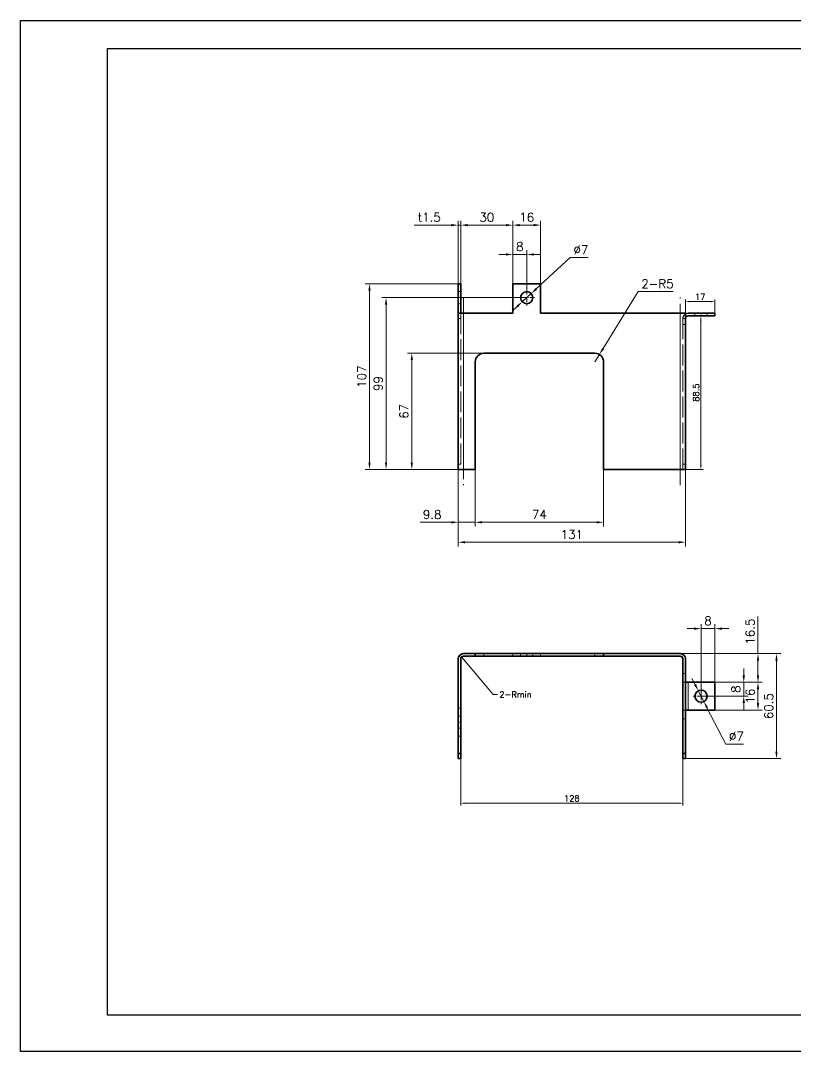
# Model space of a CAD drawing. Extents: x 337 to 133961, y -16604 to 10647.
# Drawn here: x 58931 to 59377, y 3892 to 4486 of the extents above; entities that cross this region are included whole.
import ezdxf
from ezdxf.enums import TextEntityAlignment as Align

# ---------------------------------------------------------------- set-up
doc = ezdxf.new("R2010")
doc.units = 0
for name, pattern in [('CENTER2', [28.575, 19.05, -3.175, 3.175, -3.175]), ('DASHDOT', [18.5, 12, -3, 0.5, -3]), ('DASHED', [15, 12, -3]), ('HIDDEN2', [4.7625, 3.175, -1.5875])]:
    doc.linetypes.add(name, pattern=pattern)
doc.layers.get('0').update_dxf_attribs({"linetype": 'CONTINUOUS'})
doc.layers.get('Defpoints').update_dxf_attribs({"linetype": 'CONTINUOUS'})
doc.layers.add('A3', color=7, linetype='CONTINUOUS')
for name, color, linetype, lineweight in [('DIM', 71, 'CONTINUOUS', 13), ('中心线', 2, 'CENTER2', 13), ('虚线', 1, 'HIDDEN2', 13)]:
    doc.layers.add(name, color=color, linetype=linetype, lineweight=lineweight)
doc.styles.add('CH-1', font='FSGB2312.ttf', dxfattribs={"height": 3})
doc.styles.get("Standard").update_dxf_attribs({"font": 'txt.shx', "bigfont": 'bigfont.shx'})
doc.dimstyles.new('副本1', dxfattribs={"dimtxt": 3.5, "dimasz": 2.5, "dimexe": 1.25, "dimexo": 0, "dimgap": 1, "dimtad": 1, "dimdsep": 46, "dimtxsty": 'Standard', "dimcen": 0, "dimclrd": 3, "dimclre": 3, "dimclrt": 1, "dimadec": 1, "dimazin": 2, "dimtfac": 1, "dimtmove": 0, "dimatfit": 3, "dimfxl": 0, "dimtolj": 1, "dimlwd": -1, "dimlwe": -1, "dimarcsym": 0})
doc.dimstyles.new('副本2$0', dxfattribs={"dimscale": 2, "dimtxt": 2.5, "dimasz": 2, "dimexe": 1.25, "dimexo": 0, "dimgap": 1, "dimtad": 1, "dimdsep": 46, "dimtxsty": 'Standard', "dimcen": 0, "dimclrd": 3, "dimclre": 3, "dimclrt": 1, "dimadec": 1, "dimazin": 2, "dimtfac": 1, "dimtmove": 0, "dimatfit": 3, "dimfxl": 0, "dimtolj": 1, "dimlwd": -1, "dimlwe": -1, "dimarcsym": 0})
doc.dimstyles.new('副本2$3', dxfattribs={"dimscale": 2, "dimtxt": 2.5, "dimasz": 2, "dimexe": 1.25, "dimexo": 0, "dimgap": 1, "dimtad": 1, "dimtoh": 1, "dimdsep": 46, "dimtxsty": 'Standard', "dimcen": 0, "dimclrd": 3, "dimclre": 3, "dimclrt": 1, "dimadec": 1, "dimazin": 2, "dimtfac": 1, "dimtmove": 0, "dimatfit": 3, "dimfxl": 0, "dimtolj": 1, "dimlwd": -1, "dimlwe": -1, "dimarcsym": 0})
doc.dimstyles.new('副本2$4', dxfattribs={"dimscale": 2, "dimtxt": 2.5, "dimasz": 2, "dimexe": 1.25, "dimexo": 0, "dimgap": 1, "dimtad": 1, "dimtoh": 1, "dimdsep": 46, "dimtxsty": 'Standard', "dimcen": 0, "dimclrd": 3, "dimclre": 3, "dimclrt": 1, "dimadec": 1, "dimazin": 2, "dimtfac": 1, "dimtmove": 0, "dimatfit": 3, "dimfxl": 0, "dimtolj": 1, "dimlwd": -1, "dimlwe": -1, "dimarcsym": 0})

# ---------------------------------------------------------------- blocks, each defined once
blk = doc.blocks.new('A$C2CD672AE')
for p, q in [((-218.5, -289), (-218.5, 8)), ((-218.5, 8), (201.5, 8)), ((201.5, 8), (201.5, -289)), ((-193.5, 0), (193.5, 0)), ((-193.5, -278.55), (-193.5, 0)), ((16.5, -16.21), (16.5, 0)), ((21.57, 0), (21.57, -16.21)), ((69.95, 0), (181.5, 0)), ((69.95, 0), (181.5, 0)), ((69.95, 0), (181.5, 0)), ((69.95, 0), (181.5, 0)), ((193.5, 0), (193.5, -278.55)), ((101.05, 0), (101.05, -16.21)), ((101.05, 0), (101.05, -16.21)), ((101.05, 0), (101.05, -16.21)), ((101.05, 0), (101.05, -16.21)), ((101.05, 0), (101.05, -16.21)), ((116.05, 0), (116.05, -16.21)), ((116.05, 0), (116.05, -16.21)), ((116.05, 0), (116.05, -16.21)), ((116.05, 0), (116.05, -16.21)), ((116.05, 0), (116.05, -16.21)), ((128.05, 0), (128.05, -16.21)), ((128.05, 0), (128.05, -16.21)), ((128.05, 0), (128.05, -16.21)), ((128.05, 0), (128.05, -16.21)), ((128.05, 0), (128.05, -16.21)), ((140.05, -16.21), (140.05, 0)), ((16.5, -11.14), (19.04, -6.07)), ((16.5, -6.07), (128.05, -6.07)), ((16.5, -6.07), (128.05, -6.07)), ((16.5, -6.07), (128.05, -6.07)), ((16.5, -6.07), (128.05, -6.07)), ((19.04, -6.07), (21.57, -11.14)), ((128.05, -6.07), (140.05, -6.07)), ((128.05, -6.07), (140.05, -6.07)), ((128.05, -6.07), (140.05, -6.07)), ((128.05, -6.07), (193.5, -6.07)), ((16.5, -16.21), (19.04, -11.14)), ((16.5, -11.14), (128.05, -11.14)), ((16.5, -11.14), (128.05, -11.14)), ((16.5, -11.14), (128.05, -11.14)), ((16.5, -11.14), (128.05, -11.14)), ((19.04, -11.14), (21.57, -16.21)), ((16.5, -16.21), (140.05, -16.21)), ((140.05, -16.21), (16.5, -16.21)), ((16.5, -16.21), (140.05, -16.21)), ((16.5, -16.21), (193.5, -16.21)), ((193.5, -278.55), (-193.5, -278.55)), ((201.5, -289), (-218.5, -289))]:
    blk.add_line(p, q)
at = {"style": 'CH-1'}
for s, p in [('符号', (19.12, -1.91)), ('设 变 内 容', (62.89, -1.91)), ('日 期', (108.22, -2.16)), ('变更者', (122.43, -2.16)), ('锐角除去', (134.43, -1.63)), ('表面处理', (166.75, -1.61)), ('NO.', (19.39, -4.62)), ('REVISION', (63.16, -4.62)), ('DATE', (108.64, -4.87)), ('REVR', (122.85, -4.87)), ('C0.5', (134.43, -11.03))]:
    blk.add_text(s, height=1.775, dxfattribs=at).set_placement(p, align=Align.MIDDLE)
at = {"style": 'CH-1', "width": 0.7}
for s, p in [('ACUTE ANGLE', (134.43, -4.69)), ('SURFACE TREATMENT', (166.75, -4.68))]:
    blk.add_text(s, height=1.7746, dxfattribs=at).set_placement(p, align=Align.MIDDLE)
blk = doc.blocks.new('*D245')
at = {"layer": 'Defpoints', "color": 0, "transparency": 16777216}
for p in [(59131.95, 4333.85), (59183.08, 4333.85), (59183.08, 4226.85)]:
    blk.add_point(p, dxfattribs=at)
at = {"layer": 'DIM', "color": 3, "transparency": 16777216}
for p, q in [((59183.08, 4333.85), (59129.45, 4333.85)), ((59131.95, 4230.85), (59131.95, 4329.85)), ((59183.08, 4226.85), (59129.45, 4226.85))]:
    blk.add_line(p, q, dxfattribs=at)
for points in [[(59131.28, 4329.85), (59132.62, 4329.85), (59131.95, 4333.85)], [(59131.28, 4230.85), (59132.62, 4230.85), (59131.95, 4226.85)]]:
    blk.add_solid(points, dxfattribs=at)
at = {"layer": 'DIM', "color": 1, "transparency": 16777216, "insert": (59127.45, 4280.35), "char_height": 5, "attachment_point": 5, "rotation": 90}
blk.add_mtext('\\A1;107', dxfattribs=at)
blk = doc.blocks.new('*D246')
at = {"layer": 'Defpoints', "color": 0, "transparency": 16777216}
for p in [(59183.08, 4226.85), (59314.08, 4226.85), (59314.08, 4184.9)]:
    blk.add_point(p, dxfattribs=at)
at = {"layer": 'DIM', "color": 3, "transparency": 16777216}
for p, q in [((59183.08, 4226.85), (59183.08, 4182.4)), ((59314.08, 4226.85), (59314.08, 4182.4)), ((59187.08, 4184.9), (59310.08, 4184.9))]:
    blk.add_line(p, q, dxfattribs=at)
for points in [[(59187.08, 4185.57), (59187.08, 4184.24), (59183.08, 4184.9)], [(59310.08, 4185.57), (59310.08, 4184.24), (59314.08, 4184.9)]]:
    blk.add_solid(points, dxfattribs=at)
at = {"layer": 'DIM', "color": 1, "transparency": 16777216, "insert": (59248.58, 4189.4), "char_height": 5, "attachment_point": 5}
blk.add_mtext('\\A1;131', dxfattribs=at)
blk = doc.blocks.new('*D247')
at = {"layer": 'Defpoints', "color": 0, "transparency": 16777216}
for p in [(59183.08, 4226.85), (59192.88, 4226.85), (59183.08, 4196.4)]:
    blk.add_point(p, dxfattribs=at)
at = {"layer": 'DIM', "color": 3, "transparency": 16777216}
for p, q in [((59183.08, 4226.85), (59183.08, 4193.9)), ((59192.88, 4226.85), (59192.88, 4193.9)), ((59179.08, 4196.4), (59161.08, 4196.4)), ((59192.88, 4196.4), (59183.08, 4196.4)), ((59196.88, 4196.4), (59200.88, 4196.4))]:
    blk.add_line(p, q, dxfattribs=at)
for points in [[(59179.08, 4197.07), (59179.08, 4195.74), (59183.08, 4196.4)], [(59196.88, 4197.07), (59196.88, 4195.74), (59192.88, 4196.4)]]:
    blk.add_solid(points, dxfattribs=at)
at = {"layer": 'DIM', "color": 1, "transparency": 16777216, "insert": (59168.08, 4200.9), "char_height": 5, "attachment_point": 5}
blk.add_mtext('\\A1;9.8', dxfattribs=at)
blk = doc.blocks.new('*D248')
at = {"layer": 'Defpoints', "color": 0, "transparency": 16777216}
for p in [(59192.88, 4226.85), (59266.88, 4226.85), (59266.88, 4196.4)]:
    blk.add_point(p, dxfattribs=at)
at = {"layer": 'DIM', "color": 3, "transparency": 16777216}
for p, q in [((59192.88, 4226.85), (59192.88, 4193.9)), ((59266.88, 4226.85), (59266.88, 4193.9)), ((59196.88, 4196.4), (59262.88, 4196.4))]:
    blk.add_line(p, q, dxfattribs=at)
for points in [[(59196.88, 4197.07), (59196.88, 4195.74), (59192.88, 4196.4)], [(59262.88, 4197.07), (59262.88, 4195.74), (59266.88, 4196.4)]]:
    blk.add_solid(points, dxfattribs=at)
at = {"layer": 'DIM', "color": 1, "transparency": 16777216, "insert": (59229.88, 4200.9), "char_height": 5, "attachment_point": 5}
blk.add_mtext('\\A1;74', dxfattribs=at)
blk = doc.blocks.new('*D249')
at = {"layer": 'Defpoints', "color": 0, "transparency": 16777216}
for p in [(59156.33, 4293.85), (59197.88, 4293.85), (59183.08, 4226.85)]:
    blk.add_point(p, dxfattribs=at)
at = {"layer": 'DIM', "color": 3, "transparency": 16777216}
for p, q in [((59197.88, 4293.85), (59153.83, 4293.85)), ((59156.33, 4230.85), (59156.33, 4289.85)), ((59183.08, 4226.85), (59153.83, 4226.85))]:
    blk.add_line(p, q, dxfattribs=at)
for points in [[(59155.67, 4289.85), (59157, 4289.85), (59156.33, 4293.85)], [(59155.67, 4230.85), (59157, 4230.85), (59156.33, 4226.85)]]:
    blk.add_solid(points, dxfattribs=at)
at = {"layer": 'DIM', "color": 1, "transparency": 16777216, "insert": (59151.83, 4260.35), "char_height": 5, "attachment_point": 5, "rotation": 90}
blk.add_mtext('\\A1;67', dxfattribs=at)
blk = doc.blocks.new('*D250')
at = {"layer": 'Defpoints', "color": 0, "transparency": 16777216}
for p in [(59261.88, 4288.85), (59264.49, 4293.11)]:
    blk.add_point(p, dxfattribs=at)
at = {"layer": 'DIM', "color": 3, "transparency": 16777216}
for p, q in [((59286.75, 4329.34), (59266.59, 4296.52)), ((59307.09, 4329.34), (59286.75, 4329.34)), ((59261.88, 4288.85), (59264.49, 4293.11))]:
    blk.add_line(p, q, dxfattribs=at)
blk.add_solid([(59266.02, 4296.87), (59267.16, 4296.17), (59264.49, 4293.11)], dxfattribs=at)
at = {"layer": 'DIM', "color": 1, "transparency": 16777216, "insert": (59297.92, 4333.84), "char_height": 5, "attachment_point": 5}
blk.add_mtext('\\A1;2-{\\Ftxt,bigfont|c134;R5}', dxfattribs=at)
blk = doc.blocks.new('*D251')
at = {"layer": 'Defpoints', "color": 0, "transparency": 16777216}
for p in [(59183.08, 4367.65), (59183.08, 4333.85), (59184.58, 4333.85)]:
    blk.add_point(p, dxfattribs=at)
at = {"layer": 'DIM', "color": 3, "transparency": 16777216}
for p, q in [((59179.08, 4367.65), (59157.74, 4367.65)), ((59183.08, 4333.85), (59183.08, 4370.15)), ((59184.58, 4367.65), (59183.08, 4367.65)), ((59184.58, 4333.85), (59184.58, 4370.15)), ((59188.58, 4367.65), (59192.58, 4367.65))]:
    blk.add_line(p, q, dxfattribs=at)
for points in [[(59179.08, 4368.32), (59179.08, 4366.98), (59183.08, 4367.65)], [(59188.58, 4368.32), (59188.58, 4366.98), (59184.58, 4367.65)]]:
    blk.add_solid(points, dxfattribs=at)
at = {"layer": 'DIM', "color": 1, "transparency": 16777216, "insert": (59166.41, 4372.15), "char_height": 5, "attachment_point": 5}
blk.add_mtext('\\A1;t{\\Ftxt,bigfont|c134;1.5}', dxfattribs=at)
blk = doc.blocks.new('*D252')
at = {"layer": 'Defpoints', "color": 0, "transparency": 16777216}
for p in [(59214.58, 4367.65), (59184.58, 4333.85), (59214.58, 4333.85)]:
    blk.add_point(p, dxfattribs=at)
at = {"layer": 'DIM', "color": 3, "transparency": 16777216}
for p, q in [((59184.58, 4333.85), (59184.58, 4370.15)), ((59188.58, 4367.65), (59210.58, 4367.65)), ((59214.58, 4333.85), (59214.58, 4370.15))]:
    blk.add_line(p, q, dxfattribs=at)
for points in [[(59188.58, 4368.32), (59188.58, 4366.98), (59184.58, 4367.65)], [(59210.58, 4368.32), (59210.58, 4366.98), (59214.58, 4367.65)]]:
    blk.add_solid(points, dxfattribs=at)
at = {"layer": 'DIM', "color": 1, "transparency": 16777216, "insert": (59199.58, 4372.15), "char_height": 5, "attachment_point": 5}
blk.add_mtext('\\A1;30', dxfattribs=at)
blk = doc.blocks.new('*D253')
at = {"layer": 'Defpoints', "color": 0, "transparency": 16777216}
for p in [(59230.58, 4367.65), (59214.58, 4333.85), (59230.58, 4333.85)]:
    blk.add_point(p, dxfattribs=at)
at = {"layer": 'DIM', "color": 3, "transparency": 16777216}
for p, q in [((59214.58, 4333.85), (59214.58, 4370.15)), ((59218.58, 4367.65), (59226.58, 4367.65)), ((59230.58, 4333.85), (59230.58, 4370.15))]:
    blk.add_line(p, q, dxfattribs=at)
for points in [[(59218.58, 4368.32), (59218.58, 4366.98), (59214.58, 4367.65)], [(59226.58, 4368.32), (59226.58, 4366.98), (59230.58, 4367.65)]]:
    blk.add_solid(points, dxfattribs=at)
at = {"layer": 'DIM', "color": 1, "transparency": 16777216, "insert": (59222.58, 4372.15), "char_height": 5, "attachment_point": 5}
blk.add_mtext('\\A1;16', dxfattribs=at)
blk = doc.blocks.new('*D254')
at = {"layer": 'Defpoints', "color": 0, "transparency": 16777216}
for p in [(59222.58, 4350.74), (59214.58, 4333.85), (59222.58, 4330.4)]:
    blk.add_point(p, dxfattribs=at)
at = {"layer": 'DIM', "color": 3, "transparency": 16777216}
for p, q in [((59210.58, 4350.74), (59206.58, 4350.74)), ((59214.58, 4333.85), (59214.58, 4353.24)), ((59214.58, 4350.74), (59222.58, 4350.74)), ((59222.58, 4330.4), (59222.58, 4353.24)), ((59226.58, 4350.74), (59230.58, 4350.74))]:
    blk.add_line(p, q, dxfattribs=at)
for points in [[(59210.58, 4351.41), (59210.58, 4350.08), (59214.58, 4350.74)], [(59226.58, 4351.41), (59226.58, 4350.08), (59222.58, 4350.74)]]:
    blk.add_solid(points, dxfattribs=at)
at = {"layer": 'DIM', "color": 1, "transparency": 16777216, "insert": (59218.58, 4355.24), "char_height": 5, "attachment_point": 5}
blk.add_mtext('\\A1;8', dxfattribs=at)
blk = doc.blocks.new('*D255')
at = {"layer": 'Defpoints', "color": 0, "transparency": 16777216}
for p in [(59311.08, 4120.72), (59366.56, 4120.72), (59313.33, 4060.22)]:
    blk.add_point(p, dxfattribs=at)
at = {"layer": 'DIM', "color": 3, "transparency": 16777216}
for p, q in [((59311.08, 4120.72), (59369.06, 4120.72)), ((59366.56, 4064.22), (59366.56, 4116.72)), ((59313.33, 4060.22), (59369.06, 4060.22))]:
    blk.add_line(p, q, dxfattribs=at)
for points in [[(59365.89, 4116.72), (59367.22, 4116.72), (59366.56, 4120.72)], [(59365.89, 4064.22), (59367.22, 4064.22), (59366.56, 4060.22)]]:
    blk.add_solid(points, dxfattribs=at)
at = {"layer": 'DIM', "color": 1, "transparency": 16777216, "insert": (59362.06, 4090.47), "char_height": 5, "attachment_point": 5, "rotation": 90}
blk.add_mtext('\\A1;60.5', dxfattribs=at)
blk = doc.blocks.new('*D256')
at = {"layer": 'Defpoints', "color": 0, "transparency": 16777216}
for p in [(59311.08, 4120.72), (59355.9, 4120.72), (59331.08, 4104.22)]:
    blk.add_point(p, dxfattribs=at)
at = {"layer": 'DIM', "color": 3, "transparency": 16777216}
for p, q in [((59355.9, 4120.72), (59355.9, 4142.05)), ((59311.08, 4120.72), (59358.4, 4120.72)), ((59355.9, 4108.22), (59355.9, 4116.72)), ((59331.08, 4104.22), (59358.4, 4104.22))]:
    blk.add_line(p, q, dxfattribs=at)
for points in [[(59355.24, 4116.72), (59356.57, 4116.72), (59355.9, 4120.72)], [(59355.24, 4108.22), (59356.57, 4108.22), (59355.9, 4104.22)]]:
    blk.add_solid(points, dxfattribs=at)
at = {"layer": 'DIM', "color": 1, "transparency": 16777216, "insert": (59351.4, 4133.38), "char_height": 5, "attachment_point": 5, "rotation": 90}
blk.add_mtext('\\A1;16.5', dxfattribs=at)
blk = doc.blocks.new('*D257')
at = {"layer": 'Defpoints', "color": 0, "transparency": 16777216}
for p in [(59331.08, 4104.22), (59331.08, 4088.22), (59355.9, 4088.22)]:
    blk.add_point(p, dxfattribs=at)
at = {"layer": 'DIM', "color": 3, "transparency": 16777216}
for p, q in [((59331.08, 4104.22), (59358.4, 4104.22)), ((59355.9, 4100.22), (59355.9, 4092.22)), ((59331.08, 4088.22), (59358.4, 4088.22))]:
    blk.add_line(p, q, dxfattribs=at)
for points in [[(59355.24, 4100.22), (59356.57, 4100.22), (59355.9, 4104.22)], [(59355.24, 4092.22), (59356.57, 4092.22), (59355.9, 4088.22)]]:
    blk.add_solid(points, dxfattribs=at)
at = {"layer": 'DIM', "color": 1, "transparency": 16777216, "insert": (59351.4, 4096.22), "char_height": 5, "attachment_point": 5, "rotation": 90}
blk.add_mtext('\\A1;16', dxfattribs=at)
blk = doc.blocks.new('*D258')
at = {"layer": 'Defpoints', "color": 0, "transparency": 16777216}
for p in [(59331.08, 4104.22), (59323.08, 4096.22), (59347.7, 4096.22)]:
    blk.add_point(p, dxfattribs=at)
at = {"layer": 'DIM', "color": 3, "transparency": 16777216}
for p, q in [((59347.7, 4108.22), (59347.7, 4112.22)), ((59331.08, 4104.22), (59350.2, 4104.22)), ((59347.7, 4104.22), (59347.7, 4096.22)), ((59323.08, 4096.22), (59350.2, 4096.22)), ((59347.7, 4092.22), (59347.7, 4088.22))]:
    blk.add_line(p, q, dxfattribs=at)
for points in [[(59347.04, 4108.22), (59348.37, 4108.22), (59347.7, 4104.22)], [(59347.04, 4092.22), (59348.37, 4092.22), (59347.7, 4096.22)]]:
    blk.add_solid(points, dxfattribs=at)
at = {"layer": 'DIM', "color": 1, "transparency": 16777216, "insert": (59343.2, 4100.22), "char_height": 5, "attachment_point": 5, "rotation": 90}
blk.add_mtext('\\A1;8', dxfattribs=at)
blk = doc.blocks.new('*D259')
at = {"layer": 'Defpoints', "color": 0, "transparency": 16777216}
for p in [(59323.08, 4135.11), (59331.08, 4104.22), (59323.08, 4096.22)]:
    blk.add_point(p, dxfattribs=at)
at = {"layer": 'DIM', "color": 3, "transparency": 16777216}
for p, q in [((59319.08, 4135.11), (59315.08, 4135.11)), ((59323.08, 4096.22), (59323.08, 4137.61)), ((59331.08, 4135.11), (59323.08, 4135.11)), ((59331.08, 4104.22), (59331.08, 4137.61)), ((59335.08, 4135.11), (59339.08, 4135.11))]:
    blk.add_line(p, q, dxfattribs=at)
for points in [[(59319.08, 4135.78), (59319.08, 4134.45), (59323.08, 4135.11)], [(59335.08, 4135.78), (59335.08, 4134.45), (59331.08, 4135.11)]]:
    blk.add_solid(points, dxfattribs=at)
at = {"layer": 'DIM', "color": 1, "transparency": 16777216, "insert": (59327.08, 4139.61), "char_height": 5, "attachment_point": 5}
blk.add_mtext('\\A1;8', dxfattribs=at)
blk = doc.blocks.new('*D260')
at = {"layer": 'Defpoints', "color": 0, "transparency": 16777216}
for p in [(59321.48, 4099.33), (59324.67, 4093.1)]:
    blk.add_point(p, dxfattribs=at)
at = {"layer": 'DIM', "color": 3, "transparency": 16777216}
for p, q in [((59319.65, 4102.89), (59317.83, 4106.45)), ((59321.48, 4099.33), (59324.67, 4093.1)), ((59337.27, 4068.56), (59326.5, 4089.54)), ((59347.6, 4068.56), (59337.27, 4068.56))]:
    blk.add_line(p, q, dxfattribs=at)
for points in [[(59320.24, 4103.19), (59319.06, 4102.58), (59321.48, 4099.33)], [(59327.09, 4089.85), (59325.91, 4089.24), (59324.67, 4093.1)]]:
    blk.add_solid(points, dxfattribs=at)
at = {"layer": 'DIM', "color": 1, "transparency": 16777216, "insert": (59343.43, 4073.06), "char_height": 5, "attachment_point": 5}
blk.add_mtext('\\A1;∅7', dxfattribs=at)
blk = doc.blocks.new('*D261')
at = {"layer": 'Defpoints', "color": 0, "transparency": 16777216}
for p in [(59225.15, 4328.22), (59220, 4323.48)]:
    blk.add_point(p, dxfattribs=at)
at = {"layer": 'DIM', "color": 3, "transparency": 16777216}
for p, q in [((59247.67, 4348.92), (59228.1, 4330.92)), ((59258, 4348.92), (59247.67, 4348.92)), ((59220, 4323.48), (59225.15, 4328.22)), ((59217.05, 4320.77), (59214.11, 4318.07))]:
    blk.add_line(p, q, dxfattribs=at)
for points in [[(59227.65, 4331.42), (59228.55, 4330.43), (59225.15, 4328.22)], [(59216.6, 4321.26), (59217.51, 4320.28), (59220, 4323.48)]]:
    blk.add_solid(points, dxfattribs=at)
at = {"layer": 'DIM', "color": 1, "transparency": 16777216, "insert": (59253.84, 4353.42), "char_height": 5, "attachment_point": 5}
blk.add_mtext('\\A1;∅7', dxfattribs=at)
blk = doc.blocks.new('*D272')
at = {"layer": 'Defpoints', "color": 0, "transparency": 16777216}
for p in [(59141.49, 4325.85), (59222.58, 4325.85), (59183.08, 4226.85)]:
    blk.add_point(p, dxfattribs=at)
at = {"layer": 'DIM', "color": 3, "transparency": 16777216}
for p, q in [((59222.58, 4325.85), (59138.99, 4325.85)), ((59141.49, 4230.85), (59141.49, 4321.85)), ((59183.08, 4226.85), (59138.99, 4226.85))]:
    blk.add_line(p, q, dxfattribs=at)
for points in [[(59140.83, 4321.85), (59142.16, 4321.85), (59141.49, 4325.85)], [(59140.83, 4230.85), (59142.16, 4230.85), (59141.49, 4226.85)]]:
    blk.add_solid(points, dxfattribs=at)
at = {"layer": 'DIM', "color": 1, "transparency": 16777216, "insert": (59136.99, 4276.35), "char_height": 5, "attachment_point": 5, "rotation": 90}
blk.add_mtext('\\A1;99', dxfattribs=at)
blk = doc.blocks.new('*D273')
at = {"layer": 'Defpoints', "color": 0, "transparency": 16777216}
for p in [(59184.58, 4060.22), (59312.58, 4060.22), (59312.58, 4034.51)]:
    blk.add_point(p, dxfattribs=at)
at = {"layer": 'DIM', "color": 3, "transparency": 16777216}
for p, q in [((59184.58, 4060.22), (59184.58, 4033.26)), ((59312.58, 4060.22), (59312.58, 4033.26)), ((59187.08, 4034.51), (59310.08, 4034.51))]:
    blk.add_line(p, q, dxfattribs=at)
for points in [[(59187.08, 4034.93), (59187.08, 4034.1), (59184.58, 4034.51)], [(59310.08, 4034.93), (59310.08, 4034.1), (59312.58, 4034.51)]]:
    blk.add_solid(points, dxfattribs=at)
at = {"layer": 'DIM', "color": 1, "transparency": 16777216, "insert": (59248.58, 4037.26), "char_height": 3.5, "attachment_point": 5}
blk.add_mtext('\\A1;128', dxfattribs=at)
blk = doc.blocks.new('*D485')
at = {"layer": 'Defpoints', "color": 0, "transparency": 16777216}
for p in [(59331.08, 4323.58), (59314.08, 4313.85), (59331.08, 4315.35)]:
    blk.add_point(p, dxfattribs=at)
at = {"layer": 'DIM', "color": 3, "transparency": 16777216}
for p, q in [((59314.08, 4313.85), (59314.08, 4324.83)), ((59331.08, 4315.35), (59331.08, 4324.83)), ((59316.58, 4323.58), (59328.58, 4323.58))]:
    blk.add_line(p, q, dxfattribs=at)
for points in [[(59316.58, 4323.99), (59316.58, 4323.16), (59314.08, 4323.58)], [(59328.58, 4323.99), (59328.58, 4323.16), (59331.08, 4323.58)]]:
    blk.add_solid(points, dxfattribs=at)
at = {"layer": 'DIM', "color": 1, "transparency": 16777216, "insert": (59322.58, 4326.33), "char_height": 3.5, "attachment_point": 5}
blk.add_mtext('\\A1;17', dxfattribs=at)
blk = doc.blocks.new('*D486')
at = {"layer": 'Defpoints', "color": 0, "transparency": 16777216}
for p in [(59315.58, 4315.35), (59314.08, 4226.85), (59322.96, 4226.85)]:
    blk.add_point(p, dxfattribs=at)
at = {"layer": 'DIM', "color": 3, "transparency": 16777216}
for p, q in [((59315.58, 4315.35), (59324.21, 4315.35)), ((59322.96, 4312.85), (59322.96, 4229.35)), ((59314.08, 4226.85), (59324.21, 4226.85))]:
    blk.add_line(p, q, dxfattribs=at)
for points in [[(59322.54, 4312.85), (59323.37, 4312.85), (59322.96, 4315.35)], [(59322.54, 4229.35), (59323.37, 4229.35), (59322.96, 4226.85)]]:
    blk.add_solid(points, dxfattribs=at)
at = {"layer": 'DIM', "color": 1, "transparency": 16777216, "insert": (59320.21, 4271.1), "char_height": 3.5, "attachment_point": 5, "rotation": 90}
blk.add_mtext('\\A1;88.5', dxfattribs=at)

msp = doc.modelspace()

# ---------------------------------------------------------------- linework, layer by layer
at = {"color": 7, "lineweight": 35, "ltscale": 0.0375}
for p, q in [((59183.075, 4333.849), (59184.575, 4333.849)), ((59331.075, 4316.849), (59331.075, 4315.349)), ((59192.875, 4120.715), (59192.875, 4119.215)), ((59266.875, 4120.715), (59266.875, 4119.215)), ((59314.075, 4104.215), (59315.575, 4104.215)), ((59315.575, 4088.215), (59314.075, 4088.215)), ((59183.075, 4063.215), (59184.575, 4063.215)), ((59312.575, 4063.215), (59314.075, 4063.215)), ((59183.075, 4060.215), (59184.575, 4060.215)), ((59312.575, 4060.215), (59314.075, 4060.215))]:
    msp.add_line(p, q, dxfattribs=at)
at = {"color": 7, "lineweight": 35, "ltscale": 0.425}
for p, q in [((59183.075, 4316.849), (59183.075, 4333.849)), ((59184.575, 4316.849), (59184.575, 4333.849)), ((59214.575, 4333.849), (59214.575, 4316.849)), ((59230.575, 4316.849), (59230.575, 4333.849))]:
    msp.add_line(p, q, dxfattribs=at)
at = {"color": 7, "lineweight": 35, "ltscale": 0.4}
for p, q in [((59214.575, 4333.849), (59230.575, 4333.849)), ((59331.075, 4104.215), (59331.075, 4088.215))]:
    msp.add_line(p, q, dxfattribs=at)
at = {"color": 7, "lineweight": 35}
for p, q in [((59183.075, 4316.849), (59183.075, 4226.849)), ((59186.075, 4316.849), (59214.575, 4316.849)), ((59230.575, 4316.849), (59311.075, 4316.849)), ((59314.075, 4226.849), (59314.075, 4316.849)), ((59192.875, 4288.849), (59192.875, 4226.849)), ((59197.875, 4293.849), (59261.875, 4293.849)), ((59266.875, 4226.849), (59266.875, 4288.849)), ((59266.875, 4226.849), (59311.075, 4226.849)), ((59183.075, 4117.715), (59183.075, 4078.715)), ((59184.575, 4117.715), (59184.575, 4078.715)), ((59197.875, 4120.715), (59261.875, 4120.715)), ((59197.875, 4119.215), (59261.875, 4119.215)), ((59266.875, 4120.715), (59311.075, 4120.715)), ((59266.875, 4119.215), (59311.075, 4119.215)), ((59312.575, 4117.715), (59312.575, 4063.215)), ((59314.075, 4117.715), (59314.075, 4063.215))]:
    msp.add_line(p, q, dxfattribs=at)
at = {"color": 7, "lineweight": 35, "ltscale": 0.075}
for p, q in [((59183.075, 4316.849), (59186.075, 4316.849)), ((59314.075, 4316.849), (59311.075, 4316.849)), ((59183.075, 4226.849), (59186.075, 4226.849)), ((59314.075, 4226.849), (59311.075, 4226.849)), ((59183.075, 4060.215), (59183.075, 4063.215)), ((59184.575, 4063.215), (59184.575, 4060.215)), ((59312.575, 4063.215), (59312.575, 4060.215)), ((59314.075, 4063.215), (59314.075, 4060.215))]:
    msp.add_line(p, q, dxfattribs=at)
at = {"color": 7, "lineweight": 13}
for p, q in [((59186.075, 4316.849), (59186.075, 4226.849)), ((59311.075, 4226.849), (59311.075, 4316.849))]:
    msp.add_line(p, q, dxfattribs=at)
at = {"color": 7, "lineweight": 35, "ltscale": 0.3875}
for p, q in [((59315.575, 4316.849), (59331.075, 4316.849)), ((59315.575, 4315.349), (59331.075, 4315.349)), ((59315.575, 4104.215), (59331.075, 4104.215)), ((59315.575, 4088.215), (59331.075, 4088.215)), ((59183.075, 4078.715), (59183.075, 4063.215)), ((59184.575, 4078.715), (59184.575, 4063.215))]:
    msp.add_line(p, q, dxfattribs=at)
at = {"color": 7, "lineweight": 35, "ltscale": 0.17}
for p, q in [((59192.875, 4226.849), (59186.075, 4226.849)), ((59192.875, 4120.715), (59186.075, 4120.715)), ((59186.075, 4119.215), (59192.875, 4119.215))]:
    msp.add_line(p, q, dxfattribs=at)
at = {"color": 7, "lineweight": 35, "ltscale": 0.125}
for p, q in [((59197.875, 4120.715), (59192.875, 4120.715)), ((59192.875, 4119.215), (59197.875, 4119.215)), ((59266.875, 4120.715), (59261.875, 4120.715)), ((59261.875, 4119.215), (59266.875, 4119.215))]:
    msp.add_line(p, q, dxfattribs=at)
at = {"color": 7, "lineweight": 13, "ltscale": 0.0375}
for p, q in [((59197.875, 4120.715), (59197.875, 4119.215)), ((59261.875, 4120.715), (59261.875, 4119.215))]:
    msp.add_line(p, q, dxfattribs=at)
at = {"color": 7, "lineweight": 13, "ltscale": 0.4}
msp.add_line((59315.575, 4088.215), (59315.575, 4104.215), dxfattribs=at)
at = {"color": 7, "lineweight": 35}
for centre in [(59222.575, 4325.849), (59323.075, 4096.215)]:
    msp.add_circle(centre, 3.5, dxfattribs=at)
for centre, radius, start, end in [((59315.575, 4313.849), 3, 90, 120.00035), ((59315.575, 4313.849), 1.5, 90, 180), ((59197.875, 4288.849), 5, 90, 180), ((59261.875, 4288.849), 5, 0, 90), ((59186.075, 4117.715), 3, 90, 180), ((59186.075, 4117.715), 1.5, 90, 180), ((59311.075, 4117.715), 3, 0, 90), ((59311.075, 4117.715), 1.5, 0, 90)]:
    msp.add_arc(centre, radius, start, end, dxfattribs=at)
at = {"layer": 'A3'}
msp.add_lwpolyline([(58930.827, 4485.503), (59770.827, 4485.503), (59770.827, 3891.503), (58930.827, 3891.503)], close=True, dxfattribs=at)
at = {"layer": '中心线', "linetype": 'DASHDOT', "lineweight": 13, "ltscale": 0.227499}
for p, q in [((59222.575, 4330.399), (59222.575, 4321.299)), ((59227.125, 4325.849), (59218.025, 4325.849)), ((59327.625, 4096.215), (59318.525, 4096.215))]:
    msp.add_line(p, q, dxfattribs=at)
at = {"layer": '中心线', "linetype": 'DASHDOT', "lineweight": 13, "ltscale": 0.045016}
for p, q in [((59184.725, 4325.849), (59182.925, 4325.849)), ((59184.725, 4081.215), (59182.925, 4081.215))]:
    msp.add_line(p, q, dxfattribs=at)
at = {"layer": '中心线', "linetype": 'DASHDOT', "lineweight": 13}
for p, q in [((59186.075, 4325.849), (59186.075, 4217.849)), ((59311.075, 4217.849), (59311.075, 4325.849))]:
    msp.add_line(p, q, dxfattribs=at)
at = {"layer": '中心线', "linetype": 'DASHDOT', "lineweight": 13, "ltscale": 0.045001}
msp.add_line((59323.075, 4315.199), (59323.075, 4316.999), dxfattribs=at)
at = {"layer": '中心线', "linetype": 'DASHDOT', "lineweight": 13, "ltscale": 0.045015}
for p, q in [((59197.875, 4120.865), (59197.875, 4119.065)), ((59222.575, 4120.865), (59222.575, 4119.065)), ((59261.875, 4120.865), (59261.875, 4119.065))]:
    msp.add_line(p, q, dxfattribs=at)
at = {"layer": '中心线', "linetype": 'DASHDOT', "lineweight": 13, "ltscale": 0.227501}
msp.add_line((59323.075, 4100.765), (59323.075, 4091.665), dxfattribs=at)
at = {"layer": '虚线', "linetype": 'DASHED', "lineweight": 13, "ltscale": 0.0375}
for p, q in [((59184.575, 4329.349), (59183.075, 4329.349)), ((59184.575, 4322.349), (59183.075, 4322.349)), ((59184.575, 4313.849), (59183.075, 4313.849)), ((59314.075, 4313.849), (59312.575, 4313.849)), ((59319.575, 4315.349), (59319.575, 4316.849)), ((59326.575, 4315.349), (59326.575, 4316.849)), ((59312.575, 4310.349), (59314.075, 4310.349)), ((59183.075, 4229.849), (59184.575, 4229.849)), ((59312.575, 4229.849), (59314.075, 4229.849)), ((59214.575, 4120.715), (59214.575, 4119.215)), ((59219.075, 4120.715), (59219.075, 4119.215)), ((59226.075, 4120.715), (59226.075, 4119.215)), ((59230.575, 4120.715), (59230.575, 4119.215)), ((59312.575, 4109.215), (59314.075, 4109.215)), ((59312.575, 4104.215), (59314.075, 4104.215)), ((59183.075, 4089.215), (59184.575, 4089.215)), ((59312.575, 4088.215), (59314.075, 4088.215)), ((59184.575, 4084.715), (59183.075, 4084.715)), ((59312.575, 4083.215), (59314.075, 4083.215)), ((59184.575, 4077.715), (59183.075, 4077.715)), ((59183.075, 4073.215), (59184.575, 4073.215)), ((59184.575, 4063.215), (59183.075, 4063.215)), ((59314.075, 4063.215), (59312.575, 4063.215))]:
    msp.add_line(p, q, dxfattribs=at)
at = {"layer": '虚线', "linetype": 'DASHED', "lineweight": 13}
for p, q in [((59184.575, 4316.849), (59184.575, 4226.849)), ((59186.075, 4316.849), (59186.075, 4226.849)), ((59311.075, 4226.849), (59311.075, 4316.849)), ((59312.575, 4226.849), (59312.575, 4316.849))]:
    msp.add_line(p, q, dxfattribs=at)
at = {"layer": '虚线', "linetype": 'DASHED', "lineweight": 13, "ltscale": 0.4}
msp.add_line((59315.575, 4104.215), (59315.575, 4088.215), dxfattribs=at)
at = {"layer": '虚线', "linetype": 'DASHED', "lineweight": 13}
msp.add_arc((59315.575, 4313.849), 3, 120.00035, 180, dxfattribs=at)

# ---------------------------------------------------------------- block references
at = {"xscale": 2, "yscale": 2, "zscale": 2}
msp.add_blockref('A$C2CD672AE', (59367.827, 4469.503), dxfattribs=at)

# ---------------------------------------------------------------- texts
at = {"layer": 'DIM', "color": 1, "insert": (59206.804, 4098.93), "char_height": 3.5, "width": 626.0377, "attachment_point": 1}
msp.add_mtext('\\A1;2-Rmin', dxfattribs=at)

# ---------------------------------------------------------------- dimensions: what is measured, and where the dimension line sits
at = {"layer": 'DIM'}
dim = msp.add_linear_dim(base=(59183.075, 4367.649), p1=(59184.575, 4333.849), p2=(59183.075, 4333.849), text='t{\\Ftxt,bigfont|c134;<>}', dimstyle='副本2$0', dxfattribs=at)
dim.commit()
dim.dimension.update_dxf_attribs({"geometry": '*D251', "text_midpoint": (59166.409, 4372.149)})
for base, p1, p2, dimstyle, picture, middle in [((59214.575, 4367.649), (59184.575, 4333.849), (59214.575, 4333.849), '副本2$0', '*D252', (59199.575, 4372.149)), ((59230.575, 4367.649), (59214.575, 4333.849), (59230.575, 4333.849), '副本2$0', '*D253', (59222.575, 4372.149)), ((59222.575, 4350.744), (59214.575, 4333.849), (59222.575, 4330.399), '副本2$0', '*D254', (59218.575, 4355.244)), ((59183.075, 4196.403), (59192.875, 4226.849), (59183.075, 4226.849), '副本2$0', '*D247', (59168.075, 4200.903)), ((59314.075, 4184.902), (59183.075, 4226.849), (59314.075, 4226.849), '副本2$0', '*D246', (59248.575, 4189.402)), ((59266.875, 4196.403), (59192.875, 4226.849), (59266.875, 4226.849), '副本2$0', '*D248', (59229.875, 4200.903)), ((59323.075, 4135.114), (59331.075, 4104.215), (59323.075, 4096.215), '副本2$0', '*D259', (59327.075, 4139.614)), ((59312.575, 4034.512), (59184.575, 4060.215), (59312.575, 4060.215), '副本1', '*D273', (59248.575, 4037.262))]:
    dim = msp.add_linear_dim(base=base, p1=p1, p2=p2, dimstyle=dimstyle, dxfattribs=at)
    dim.commit()
    dim.dimension.update_dxf_attribs({"geometry": picture, "text_midpoint": middle})
for p1, p2, picture, middle in [((59219.999, 4323.48), (59225.152, 4328.218), '*D261', (59253.837, 4348.919)), ((59321.478, 4099.329), (59324.673, 4093.101), '*D260', (59343.433, 4068.555))]:
    dim = msp.add_diameter_dim_2p(p1=p1, p2=p2, dimstyle='副本2$3', dxfattribs=at)
    dim.commit()
    dim.dimension.update_dxf_attribs({"geometry": picture, "text_midpoint": middle, "dimtype": 163})
dim = msp.add_radius_dim(center=(59261.875, 4288.849), mpoint=(59264.493, 4293.109), text='2-{\\Ftxt,bigfont|c134;<>}', dimstyle='副本2$4', dxfattribs=at)
dim.commit()
dim.dimension.update_dxf_attribs({"geometry": '*D250', "text_midpoint": (59297.921, 4329.337), "dimtype": 164})
for base, p1, p2, picture, middle in [((59131.95, 4333.849), (59183.075, 4226.849), (59183.075, 4333.849), '*D245', (59127.45, 4280.349)), ((59141.492, 4325.849), (59183.075, 4226.849), (59222.575, 4325.849), '*D272', (59136.992, 4276.349)), ((59156.334, 4293.849), (59183.075, 4226.849), (59197.875, 4293.849), '*D249', (59151.834, 4260.349)), ((59355.903, 4120.715), (59331.075, 4104.215), (59311.075, 4120.715), '*D256', (59351.403, 4133.382)), ((59366.556, 4120.715), (59313.325, 4060.215), (59311.075, 4120.715), '*D255', (59362.056, 4090.465)), ((59347.705, 4096.215), (59331.075, 4104.215), (59323.075, 4096.215), '*D258', (59343.205, 4100.215)), ((59355.903, 4088.215), (59331.075, 4104.215), (59331.075, 4088.215), '*D257', (59351.403, 4096.215))]:
    dim = msp.add_linear_dim(base=base, p1=p1, p2=p2, angle=90, dimstyle='副本2$0', dxfattribs=at)
    dim.commit()
    dim.dimension.update_dxf_attribs({"geometry": picture, "text_midpoint": middle})
at = {"layer": 'DIM', "color": 1}
dim = msp.add_linear_dim(base=(59331.075, 4323.578), p1=(59314.075, 4313.849), p2=(59331.075, 4315.349), dimstyle='副本1', dxfattribs=at)
dim.commit()
dim.dimension.update_dxf_attribs({"geometry": '*D485', "text_midpoint": (59322.575, 4326.328)})
dim = msp.add_linear_dim(base=(59322.956, 4226.849), p1=(59315.575, 4315.349), p2=(59314.075, 4226.849), angle=90, dimstyle='副本1', dxfattribs=at)
dim.commit()
dim.dimension.update_dxf_attribs({"geometry": '*D486', "text_midpoint": (59320.206, 4271.099)})

# ---------------------------------------------------------------- leaders
at = {"layer": 'DIM', "annotation_type": 0, "has_hookline": 1, "hookline_direction": 0, "text_width": 17.5}
msp.add_leader([(59185.015, 4118.776), (59203.304, 4097.18), (59205.804, 4097.18)], dimstyle='副本1', override={"dimgap": 1, "dimtad": 0}, dxfattribs=at)

doc.saveas('drawing.dxf')
